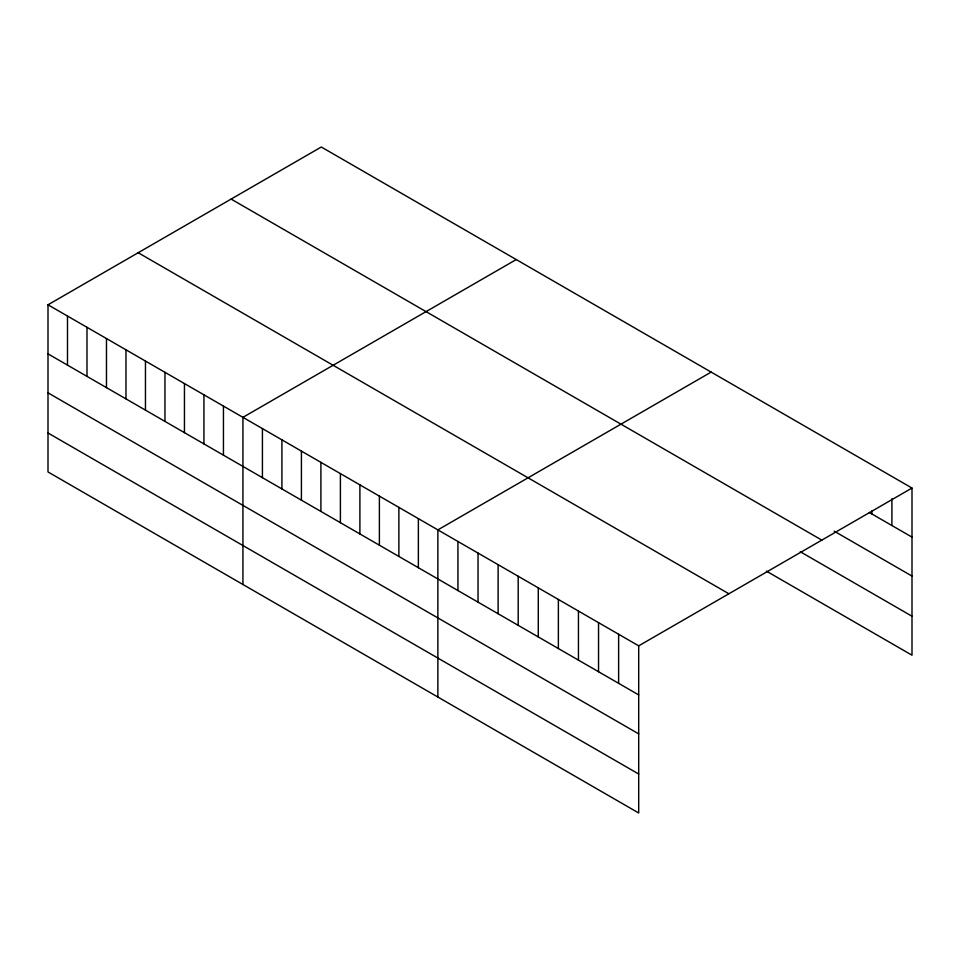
<?xml version="1.0" encoding="UTF-8"?>
<svg xmlns="http://www.w3.org/2000/svg" width="960" height="960" viewBox="0 0 960 960"><rect width="100%" height="100%" fill="white"/><g stroke="black" fill="none" stroke-linecap="round" stroke-linejoin="round"><path stroke-width="1.44" d="M48 304.8L638.7 645.84L638.7 812.988L48 471.948L48 304.8L321.3 147.012L912 488.052L912 655.2L766.392 571.128M516.228 259.56L242.928 417.348L242.928 584.484M711.156 372.096L437.868 529.884L437.868 697.032M638.7 645.84L912 488.052M869.316 512.484L912 537.12M834.18 531.156L912 576.084M231.108 199.08L821.808 540.12M800.28 551.736L912 616.236M138.192 252.732L728.892 593.772M48 353.868L638.7 694.908M48 392.832L638.7 733.872M48 432.984L638.7 774.024M891.912 498.768L891.912 525.528M871.836 510.96L871.836 513.936M618.624 634.248L618.624 683.316M598.536 622.644L598.536 671.724M578.448 611.052L578.448 660.12M558.372 599.46L558.372 648.528M538.284 587.868L538.284 636.936M518.196 576.264L518.196 625.344M498.12 564.672L498.12 613.74M478.032 553.08L478.032 602.148M457.944 541.476L457.944 590.556M418.368 518.628L418.368 567.708M398.88 507.372L398.88 556.452M379.38 496.128L379.38 545.196M359.892 484.872L359.892 533.94M340.404 473.616L340.404 522.684M320.904 462.36L320.904 511.428M301.416 451.104L301.416 500.172M281.916 439.848L281.916 488.928M262.428 428.592L262.428 477.672M223.44 406.092L223.44 455.16M203.94 394.836L203.94 443.904M184.452 383.58L184.452 432.648M164.964 372.324L164.964 421.392M145.464 361.068L145.464 410.148M125.976 349.812L125.976 398.892M106.476 338.568L106.476 387.636M86.988 327.312L86.988 376.38M67.488 316.056L67.488 365.124"/></g></svg>
